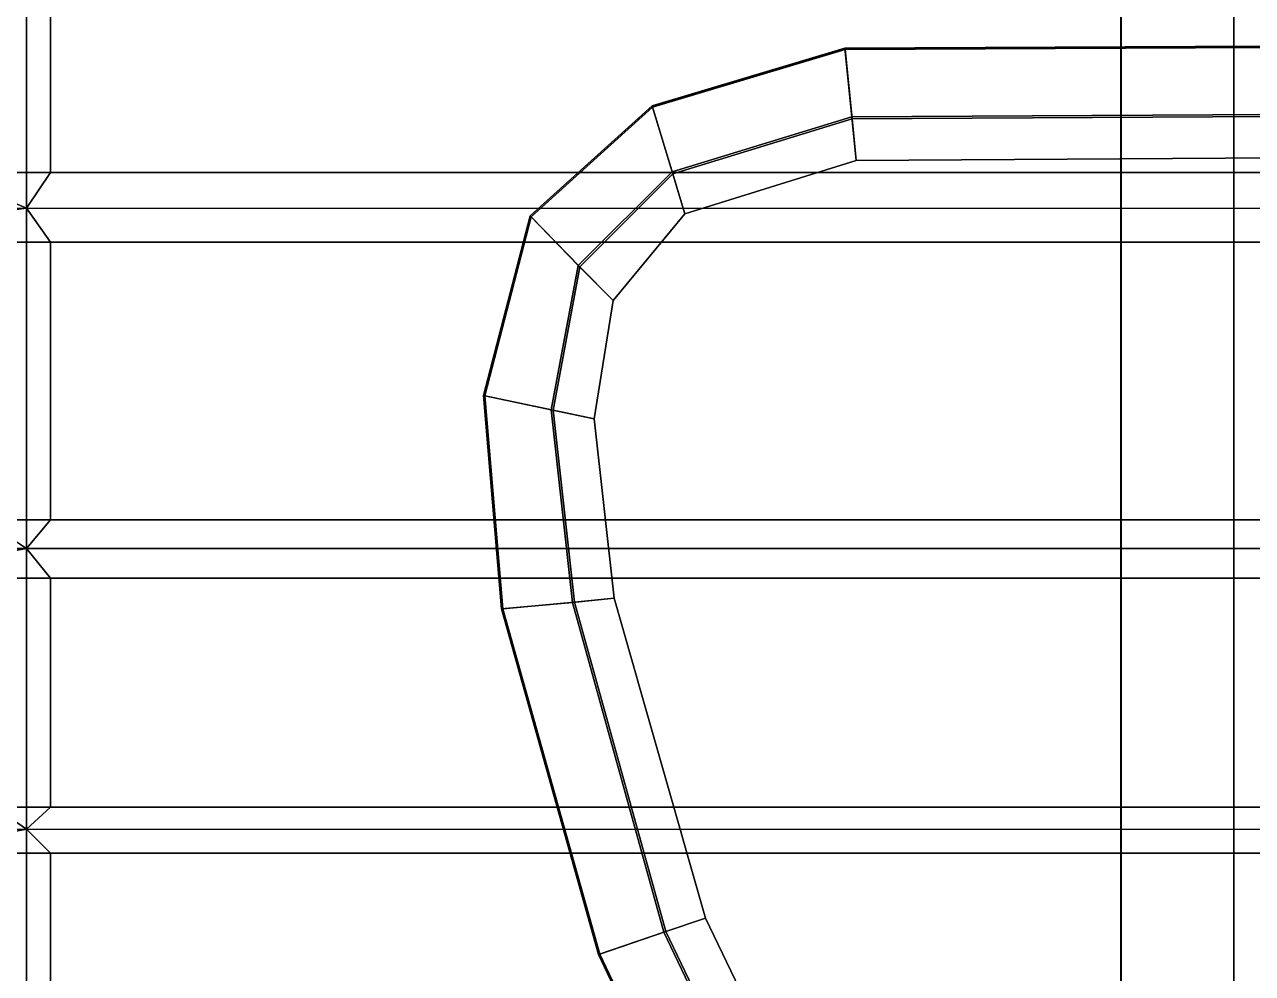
# Model space of a CAD drawing. Extents: x -252 to 252, y 0 to 101.
# Drawn here: x -101.7 to -91.51, y 21.67 to 29.54 of the extents above; entities that cross this region are included whole.
import ezdxf

# ---------------------------------------------------------------- set-up
doc = ezdxf.new("R2010")
doc.units = 0

msp = doc.modelspace()

# ---------------------------------------------------------------- linework, layer by layer
for points in [[(-91.667435, 93.664322, 218.68718), (-91.667191, -0.000022, 218.687424), (-185.538284, 0, 218.687424), (-185.538101, 93.664322, 218.68718)], [(-91.667191, -0.000022, 218.687424), (-91.667435, 93.664322, 218.68718), (-91.667191, 56.198593, 200.323898), (-91.667191, 37.46571, 200.323898)], [(-92.604202, 36.417885, 200.323898), (-92.604202, 19.780657, 200.323898), (-91.667191, 17.685013, 200.323898), (-91.667191, 37.46571, 200.323898)], [(-91.667191, -0.000022, 218.687424), (-91.667191, 37.46571, 200.323898), (-91.667191, 17.685013, 200.323898)], [(-92.603958, 36.417877, 209.4655), (-109.463577, 36.417877, 209.4655), (-109.463577, 19.780653, 209.465744), (-92.603958, 19.780653, 209.4655)], [(-92.603958, 36.417877, 209.4655), (-92.603958, 19.780653, 209.4655), (-92.604202, 19.780657, 200.323898), (-92.604202, 36.417885, 200.323898)], [(-101.68898, 28.014383, -61.65715), (-101.68898, 31.280491, -61.554764), (-101.922928, 31.300468, -62.199692), (-101.922928, 28.11651, -62.294434)], [(-104.808304, 28.013395, 143.362335), (-104.808304, 31.2803, 143.259918), (-87.096817, 31.280491, 143.266113), (-87.096817, 28.014383, 143.3685)], [(-102.230667, 27.947653, -61.240738), (-102.230667, 31.267467, -61.13324), (-101.68898, 31.280491, -61.554764), (-101.68898, 28.014383, -61.65715)], [(-83.977493, 28.013395, -61.650986), (-83.977493, 31.2803, -61.548569), (-101.68898, 31.280491, -61.554764), (-101.68898, 28.014383, -61.65715)], [(-101.488937, 30.975517, -61.427979), (-101.488937, 28.310822, -61.511444), (-101.68898, 28.014383, -61.65715), (-101.68898, 31.280491, -61.554764)], [(-87.29689, 30.975517, 143.139313), (-104.608444, 30.975517, 143.139313), (-104.608444, 28.310822, 143.222778), (-87.29689, 28.310822, 143.222778)], [(-101.488937, 30.975517, -61.427979), (-84.177383, 30.975517, -61.427979), (-84.177383, 28.310822, -61.511444), (-101.488937, 28.310822, -61.511444)], [(-86.753372, 29.371763, -155.902023), (-94.894028, 29.333246, -155.902023), (-94.895096, 29.343699, -156.507935), (-86.75145, 29.382107, -156.507935)], [(-86.75145, 29.382107, -156.507935), (-94.895096, 29.343699, -156.507935), (-94.837997, 28.773485, -156.705368), (-86.856461, 28.818752, -156.705368)], [(-86.753372, 29.371763, -134.894592), (-94.894028, 29.333246, -134.894592), (-94.895096, 29.343699, -135.500259), (-86.75145, 29.382107, -135.500259)], [(-86.75145, 29.382107, -135.500259), (-94.895096, 29.343699, -135.500259), (-94.837997, 28.773485, -135.697693), (-86.856461, 28.818752, -135.697693)], [(-86.859573, 28.801994, -155.724747), (-94.836258, 28.756561, -155.724747), (-94.894028, 29.333246, -155.902023), (-86.753372, 29.371763, -155.902023)], [(-86.859573, 28.801994, -134.717072), (-94.836258, 28.756561, -134.717072), (-94.894028, 29.333246, -134.894592), (-86.753372, 29.371763, -134.894592)], [(-94.894028, 29.333246, -155.902023), (-96.493484, 28.854576, -155.902023), (-96.496628, 28.864635, -156.507935), (-94.895096, 29.343699, -156.507935)], [(-94.895096, 29.343699, -156.507935), (-96.496628, 28.864635, -156.507935), (-96.329636, 28.31642, -156.705368), (-94.837997, 28.773485, -156.705368)], [(-94.894028, 29.333246, -134.894592), (-96.493423, 28.854576, -134.894592), (-96.496628, 28.864635, -135.500259), (-94.895096, 29.343699, -135.500259)], [(-94.895096, 29.343699, -135.500259), (-96.496628, 28.864635, -135.500259), (-96.329636, 28.31642, -135.697693), (-94.837997, 28.773485, -135.697693)], [(-94.836258, 28.756561, -155.724747), (-96.324722, 28.300129, -155.724747), (-96.493484, 28.854576, -155.902023), (-94.894028, 29.333246, -155.902023)], [(-94.836258, 28.756561, -134.717072), (-96.324722, 28.300129, -134.717072), (-96.493423, 28.854576, -134.894592), (-94.894028, 29.333246, -134.894592)], [(-96.493484, 28.854576, -155.902023), (-97.499313, 27.944954, -155.902023), (-97.506668, 27.952518, -156.507935), (-96.496628, 28.864635, -156.507935)], [(-96.496628, 28.864635, -156.507935), (-97.506668, 27.952518, -156.507935), (-97.108383, 27.540535, -156.705368), (-96.329636, 28.31642, -156.705368)], [(-96.493423, 28.854576, -134.894592), (-97.499313, 27.944954, -134.894592), (-97.506668, 27.952518, -135.500259), (-96.496628, 28.864635, -135.500259)], [(-96.496628, 28.864635, -135.500259), (-97.506668, 27.952518, -135.500259), (-97.108383, 27.540535, -135.697693), (-96.329636, 28.31642, -135.697693)], [(-96.324722, 28.300129, -155.724747), (-97.096542, 27.52829, -155.724747), (-97.499313, 27.944954, -155.902023), (-96.493484, 28.854576, -155.902023)], [(-96.324722, 28.300129, -134.717072), (-97.096542, 27.52829, -134.717072), (-97.499313, 27.944954, -134.894592), (-96.493423, 28.854576, -134.894592)], [(-94.837997, 28.773485, -156.705368), (-96.329636, 28.31642, -156.705368), (-96.223526, 27.967525, -156.22139), (-94.801498, 28.410625, -156.22139)], [(-94.837997, 28.773485, -135.697693), (-96.329636, 28.31642, -135.697693), (-96.223434, 27.967525, -135.213501), (-94.801559, 28.410625, -135.213501)], [(-94.801498, 28.410625, -156.22139), (-96.223526, 27.967525, -156.22139), (-96.324722, 28.300129, -155.724747), (-94.836258, 28.756561, -155.724747)], [(-94.801559, 28.410625, -135.213501), (-96.223434, 27.967525, -135.213501), (-96.324722, 28.300129, -134.717072), (-94.836258, 28.756561, -134.717072)], [(-86.856461, 28.818752, -156.705368), (-94.837997, 28.773485, -156.705368), (-94.801498, 28.410625, -156.22139), (-86.923294, 28.460215, -156.22139)], [(-86.856461, 28.818752, -135.697693), (-94.837997, 28.773485, -135.697693), (-94.801559, 28.410625, -135.213501), (-86.923294, 28.460215, -135.213501)], [(-86.923294, 28.460215, -156.22139), (-94.801498, 28.410625, -156.22139), (-94.836258, 28.756561, -155.724747), (-86.859573, 28.801994, -155.724747)], [(-86.923294, 28.460215, -135.213501), (-94.801559, 28.410625, -135.213501), (-94.836258, 28.756561, -134.717072), (-86.859573, 28.801994, -134.717072)], [(-87.29689, 28.310822, 143.222778), (-104.608444, 28.310822, 143.222778), (-104.808304, 28.013395, 143.362335), (-87.096817, 28.014383, 143.3685)], [(-101.488937, 28.310822, -61.511444), (-84.177383, 28.310822, -61.511444), (-83.977493, 28.013395, -61.650986), (-101.68898, 28.014383, -61.65715)], [(-96.329636, 28.31642, -156.705368), (-97.108383, 27.540535, -156.705368), (-96.819687, 27.250189, -156.22139), (-96.223526, 27.967525, -156.22139)], [(-96.329636, 28.31642, -135.697693), (-97.108383, 27.540535, -135.697693), (-96.819687, 27.250189, -135.213501), (-96.223434, 27.967525, -135.213501)], [(-96.223526, 27.967525, -156.22139), (-96.819687, 27.250189, -156.22139), (-97.096542, 27.52829, -155.724747), (-96.324722, 28.300129, -155.724747)], [(-96.223434, 27.967525, -135.213501), (-96.819687, 27.250189, -135.213501), (-97.096542, 27.52829, -134.717072), (-96.324722, 28.300129, -134.717072)], [(-101.68898, 25.192883, -62.109894), (-101.68898, 28.014383, -61.65715), (-101.922928, 28.11651, -62.294434), (-101.922928, 25.346622, -62.736649)], [(-104.808304, 25.191427, 143.815247), (-104.808304, 28.013395, 143.362335), (-87.096817, 28.014383, 143.3685), (-87.096817, 25.192883, 143.821228)], [(-104.608444, 27.733013, 143.275574), (-87.29689, 27.733013, 143.275574), (-87.096817, 28.014383, 143.3685), (-104.808304, 28.013395, 143.362335)], [(-102.230667, 25.092434, -61.700272), (-102.230667, 27.947653, -61.240738), (-101.68898, 28.014383, -61.65715), (-101.68898, 25.192883, -62.109894)], [(-83.977493, 25.191427, -62.103897), (-83.977493, 28.013395, -61.650986), (-101.68898, 28.014383, -61.65715), (-101.68898, 25.192883, -62.109894)], [(-84.177383, 27.733013, -61.564224), (-101.488937, 27.733013, -61.564224), (-101.68898, 28.014383, -61.65715), (-83.977493, 28.013395, -61.650986)], [(-101.488937, 27.733013, -61.564224), (-101.488937, 25.431057, -61.933517), (-101.68898, 25.192883, -62.109894), (-101.68898, 28.014383, -61.65715)], [(-97.499313, 27.944954, -155.902023), (-97.885025, 26.460054, -155.902023), (-97.895279, 26.462246, -156.507935), (-97.506668, 27.952518, -156.507935)], [(-97.506668, 27.952518, -156.507935), (-97.895279, 26.462246, -156.507935), (-97.334518, 26.343851, -156.705368), (-97.108383, 27.540535, -156.705368)], [(-97.499313, 27.944954, -134.894592), (-97.885025, 26.460054, -134.894592), (-97.895279, 26.462246, -135.500259), (-97.506668, 27.952518, -135.500259)], [(-97.506668, 27.952518, -135.500259), (-97.895279, 26.462246, -135.500259), (-97.334518, 26.343851, -135.697693), (-97.108383, 27.540535, -135.697693)], [(-97.096542, 27.52829, -155.724747), (-97.317947, 26.340319, -155.724747), (-97.885025, 26.460054, -155.902023), (-97.499313, 27.944954, -155.902023)], [(-97.096542, 27.52829, -134.717072), (-97.317947, 26.340319, -134.717072), (-97.885025, 26.460054, -134.894592), (-97.499313, 27.944954, -134.894592)], [(-87.29689, 27.733013, 143.275574), (-104.608444, 27.733013, 143.275574), (-104.608444, 25.431057, 143.644867), (-87.29689, 25.431057, 143.644867)], [(-101.488937, 27.733013, -61.564224), (-84.177383, 27.733013, -61.564224), (-84.177383, 25.431057, -61.933517), (-101.488937, 25.431057, -61.933517)], [(-97.108383, 27.540535, -156.705368), (-97.334518, 26.343851, -156.705368), (-96.977707, 26.268517, -156.22139), (-96.819687, 27.250189, -156.22139)], [(-97.108383, 27.540535, -135.697693), (-97.334518, 26.343851, -135.697693), (-96.977707, 26.268517, -135.213501), (-96.819687, 27.250189, -135.213501)], [(-96.819687, 27.250189, -156.22139), (-96.977707, 26.268517, -156.22139), (-97.317947, 26.340319, -155.724747), (-97.096542, 27.52829, -155.724747)], [(-96.819687, 27.250189, -135.213501), (-96.977707, 26.268517, -135.213501), (-97.317947, 26.340319, -134.717072), (-97.096542, 27.52829, -134.717072)], [(-97.885025, 26.460054, -155.902023), (-97.734726, 24.691505, -155.902023), (-97.745224, 24.6905, -156.507935), (-97.895279, 26.462246, -156.507935)], [(-97.895279, 26.462246, -156.507935), (-97.745224, 24.6905, -156.507935), (-97.1577, 24.745045, -156.705368), (-97.334518, 26.343851, -156.705368)], [(-97.885025, 26.460054, -134.894592), (-97.734726, 24.691505, -134.894592), (-97.745224, 24.6905, -135.500259), (-97.895279, 26.462246, -135.500259)], [(-97.895279, 26.462246, -135.500259), (-97.745224, 24.6905, -135.500259), (-97.1577, 24.745045, -135.697693), (-97.334518, 26.343851, -135.697693)], [(-97.317947, 26.340319, -155.724747), (-97.140701, 24.746664, -155.724747), (-97.734726, 24.691505, -155.902023), (-97.885025, 26.460054, -155.902023)], [(-97.317947, 26.340319, -134.717072), (-97.140701, 24.746664, -134.717072), (-97.734726, 24.691505, -134.894592), (-97.885025, 26.460054, -134.894592)], [(-97.334518, 26.343851, -156.705368), (-97.1577, 24.745045, -156.705368), (-96.811813, 24.779762, -156.22139), (-96.977707, 26.268517, -156.22139)], [(-97.334518, 26.343851, -135.697693), (-97.1577, 24.745045, -135.697693), (-96.811813, 24.779762, -135.213501), (-96.977707, 26.268517, -135.213501)], [(-96.977707, 26.268517, -156.22139), (-96.811813, 24.779762, -156.22139), (-97.140701, 24.746664, -155.724747), (-97.317947, 26.340319, -155.724747)], [(-96.977707, 26.268517, -135.213501), (-96.811813, 24.779762, -135.213501), (-97.140701, 24.746664, -134.717072), (-97.317947, 26.340319, -134.717072)], [(-87.29689, 25.431057, 143.644867), (-104.608444, 25.431057, 143.644867), (-104.808304, 25.191427, 143.815247), (-87.096817, 25.192883, 143.821228)], [(-101.488937, 25.431057, -61.933517), (-84.177383, 25.431057, -61.933517), (-83.977493, 25.191427, -62.103897), (-101.68898, 25.192883, -62.109894)], [(-101.68898, 22.863194, -62.681305), (-101.68898, 25.192883, -62.109894), (-101.922928, 25.346622, -62.736649), (-101.922928, 23.023598, -63.306335)], [(-104.808304, 22.86166, 144.386658), (-104.808304, 25.191427, 143.815247), (-87.096817, 25.192883, 143.821228), (-87.096817, 22.863194, 144.392639)], [(-104.608444, 24.945923, 143.741364), (-87.29689, 24.945923, 143.741364), (-87.096817, 25.192883, 143.821228), (-104.808304, 25.191427, 143.815247)], [(-102.230667, 22.758347, -62.272842), (-102.230667, 25.092434, -61.700272), (-101.68898, 25.192883, -62.109894), (-101.68898, 22.863194, -62.681305)], [(-83.977493, 22.86166, -62.675308), (-83.977493, 25.191427, -62.103897), (-101.68898, 25.192883, -62.109894), (-101.68898, 22.863194, -62.681305)], [(-84.177383, 24.945923, -62.030014), (-101.488937, 24.945923, -62.030014), (-101.68898, 25.192883, -62.109894), (-83.977493, 25.191427, -62.103897)], [(-101.488937, 24.945923, -62.030014), (-101.488937, 23.045202, -62.496216), (-101.68898, 22.863194, -62.681305), (-101.68898, 25.192883, -62.109894)], [(-87.29689, 24.945923, 143.741364), (-104.608444, 24.945923, 143.741364), (-104.608444, 23.045202, 144.20755), (-87.29689, 23.045202, 144.20755)], [(-101.488937, 24.945923, -62.030014), (-84.177383, 24.945923, -62.030014), (-84.177383, 23.045202, -62.496216), (-101.488937, 23.045202, -62.496216)], [(-97.1577, 24.745045, -156.705368), (-96.397354, 22.00798, -156.705368), (-96.052353, 22.125954, -156.22139), (-96.811813, 24.779762, -156.22139)], [(-97.1577, 24.745045, -135.697693), (-96.397263, 22.00798, -135.697693), (-96.052353, 22.125954, -135.213501), (-96.811813, 24.779762, -135.213501)], [(-96.811813, 24.779762, -156.22139), (-96.052353, 22.125954, -156.22139), (-96.381302, 22.013481, -155.724747), (-97.140701, 24.746664, -155.724747)], [(-96.811813, 24.779762, -135.213501), (-96.052353, 22.125954, -135.213501), (-96.381302, 22.013481, -134.717072), (-97.140701, 24.746664, -134.717072)], [(-97.745224, 24.6905, -156.507935), (-96.93959, 21.822584, -156.507935), (-96.397354, 22.00798, -156.705368), (-97.1577, 24.745045, -156.705368)], [(-97.745224, 24.6905, -135.500259), (-96.93959, 21.822584, -135.500259), (-96.397263, 22.00798, -135.697693), (-97.1577, 24.745045, -135.697693)], [(-97.734726, 24.691505, -155.902023), (-96.929733, 21.825991, -155.902023), (-96.93959, 21.822584, -156.507935), (-97.745224, 24.6905, -156.507935)], [(-97.734726, 24.691505, -134.894592), (-96.929733, 21.825991, -134.894592), (-96.93959, 21.822584, -135.500259), (-97.745224, 24.6905, -135.500259)], [(-97.140701, 24.746664, -155.724747), (-96.381302, 22.013481, -155.724747), (-96.929733, 21.825991, -155.902023), (-97.734726, 24.691505, -155.902023)], [(-97.140701, 24.746664, -134.717072), (-96.381302, 22.013481, -134.717072), (-96.929733, 21.825991, -134.894592), (-97.734726, 24.691505, -134.894592)], [(-87.29689, 23.045202, 144.20755), (-104.608444, 23.045202, 144.20755), (-104.808304, 22.86166, 144.386658), (-87.096817, 22.863194, 144.392639)], [(-101.488937, 23.045202, -62.496216), (-84.177383, 23.045202, -62.496216), (-83.977493, 22.86166, -62.675308), (-101.68898, 22.863194, -62.681305)], [(-101.68898, 21.080244, -63.14032), (-101.68898, 22.863194, -62.681305), (-101.922928, 23.023598, -63.306335), (-101.922928, 21.156864, -63.781052)], [(-104.808304, 21.079512, 144.845551), (-104.808304, 22.86166, 144.386658), (-87.096817, 22.863194, 144.392639), (-87.096817, 21.080244, 144.851654)], [(-104.608444, 22.665051, 144.302856), (-87.29689, 22.665051, 144.302856), (-87.096817, 22.863194, 144.392639), (-104.808304, 22.86166, 144.386658)], [(-102.230667, 21.030182, -62.72168), (-102.230667, 22.758347, -62.272842), (-101.68898, 22.863194, -62.681305), (-101.68898, 21.080244, -63.14032)], [(-83.977493, 21.079512, -63.134201), (-83.977493, 22.86166, -62.675308), (-101.68898, 22.863194, -62.681305), (-101.68898, 21.080244, -63.14032)], [(-84.177383, 22.665051, -62.591507), (-101.488937, 22.665051, -62.591507), (-101.68898, 22.863194, -62.681305), (-83.977493, 22.86166, -62.675308)], [(-101.488937, 22.665051, -62.591507), (-101.488937, 21.210405, -62.965927), (-101.68898, 21.080244, -63.14032), (-101.68898, 22.863194, -62.681305)], [(-87.29689, 22.665051, 144.302856), (-104.608444, 22.665051, 144.302856), (-104.608444, 21.210405, 144.677277), (-87.29689, 21.210405, 144.677277)], [(-101.488937, 22.665051, -62.591507), (-84.177383, 22.665051, -62.591507), (-84.177383, 21.210405, -62.965927), (-101.488937, 21.210405, -62.965927)], [(-96.397354, 22.00798, -156.705368), (-95.955643, 21.083414, -156.705368), (-95.631973, 21.251438, -156.22139), (-96.052353, 22.125954, -156.22139)], [(-96.397263, 22.00798, -135.697693), (-95.955643, 21.083414, -135.697693), (-95.631973, 21.251438, -135.213501), (-96.052353, 22.125954, -135.213501)], [(-96.052353, 22.125954, -156.22139), (-95.631973, 21.251438, -156.22139), (-95.940536, 21.09127, -155.724747), (-96.381302, 22.013481, -155.724747)], [(-96.052353, 22.125954, -135.213501), (-95.631973, 21.251438, -135.213501), (-95.940536, 21.09127, -134.717072), (-96.381302, 22.013481, -134.717072)], [(-96.381302, 22.013481, -155.724747), (-95.940536, 21.09127, -155.724747), (-96.454941, 20.824268, -155.902023), (-96.929733, 21.825991, -155.902023)], [(-96.381302, 22.013481, -134.717072), (-95.940536, 21.09127, -134.717072), (-96.455002, 20.824268, -134.894592), (-96.929733, 21.825991, -134.894592)], [(-96.93959, 21.822584, -156.507935), (-96.46431, 20.81942, -156.507935), (-95.955643, 21.083414, -156.705368), (-96.397354, 22.00798, -156.705368)], [(-96.93959, 21.822584, -135.500259), (-96.46431, 20.81942, -135.500259), (-95.955643, 21.083414, -135.697693), (-96.397263, 22.00798, -135.697693)], [(-96.929733, 21.825991, -155.902023), (-96.454941, 20.824268, -155.902023), (-96.46431, 20.81942, -156.507935), (-96.93959, 21.822584, -156.507935)], [(-96.929733, 21.825991, -134.894592), (-96.455002, 20.824268, -134.894592), (-96.46431, 20.81942, -135.500259), (-96.93959, 21.822584, -135.500259)]]:
    msp.add_3dface(points)

doc.saveas('drawing.dxf')
